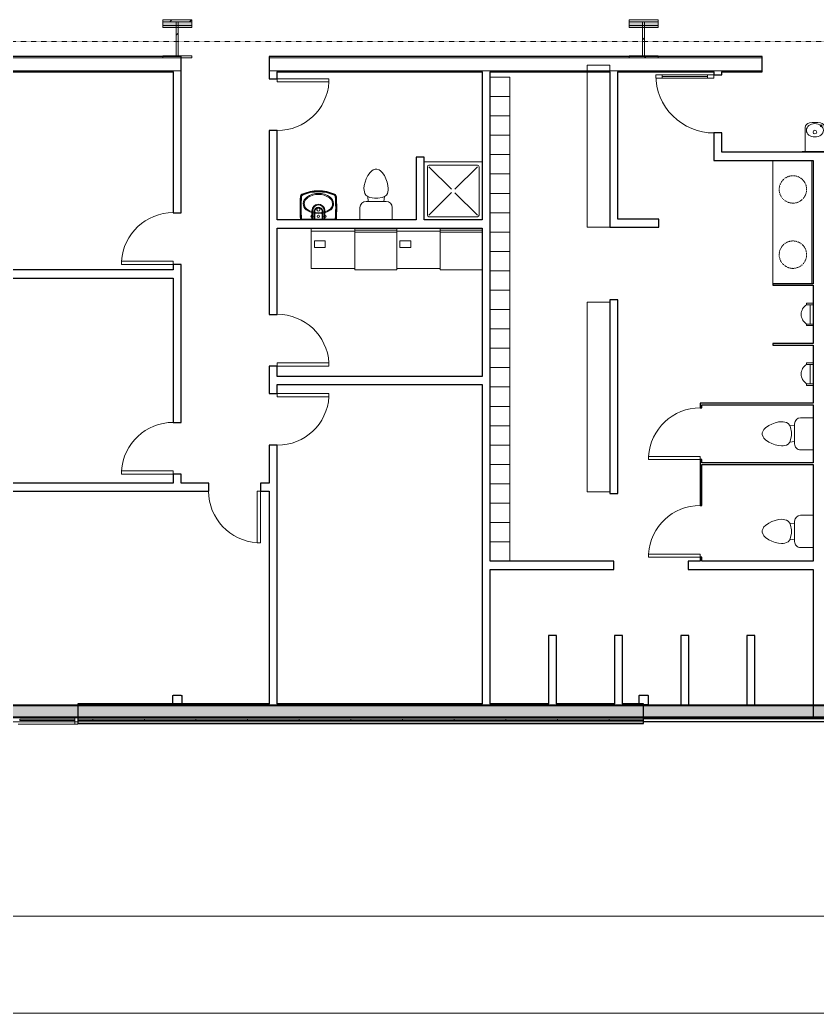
# Model space of a CAD drawing. Header units: inches. Extents: x 20541 to 27285, y -26063 to -19045.
# Drawn here: x 25011 to 25505, y -22952 to -22337 of the extents above; entities that cross this region are included whole.
import ezdxf

# ---------------------------------------------------------------- set-up
doc = ezdxf.new("R2010")
doc.units = ezdxf.units.IN
doc.header["$MEASUREMENT"] = 0
doc.linetypes.add('Dash 1_16_', pattern=[0.125, 0.0625, -0.0625])
doc.linetypes.add('Dash dot dot', pattern=[0.8125, 0.25, -0.1875, 0, -0.1875, 0, -0.1875])
for name, color, linetype, lineweight in [('A-DOOR', 31, 'Continuous', 9), ('A-DOOR-GLAZ', 31, 'Continuous', 15), ('A-FLOR-CLRS', 90, 'Dash 1_16_', 9), ('A-GLAZ-CURT', 52, 'Continuous', 9), ('A-GLAZ-CWMG', 51, 'Continuous', 9), ('A-WALL', 113, 'Continuous', 9), ('A-WALL-PATT', 111, 'Continuous', 25), ('C-TOPO', 7, 'Continuous', 9), ('Conc', 7, 'Continuous', 9), ('I-FURN', 30, 'Continuous', 9), ('I-WALL', 2, 'Continuous', 9), ('L-SITE-WALL', 31, 'Continuous', 9), ('P-SANR-FIXT', 6, 'Continuous', 9), ('Q-CASE', 31, 'Continuous', 9), ('Q-SPCQ', 91, 'Continuous', 9), ('S-BEAM', 12, 'Continuous', 9), ('S-COLS', 52, 'Continuous', 9)]:
    doc.layers.add(name, color=color, linetype=linetype, lineweight=lineweight)
pattern_1 = [(45, (0, 0), (-25.342707, 25.342707), []), (45, (0, 38.4), (-25.342707, 25.342707), [])]

# ---------------------------------------------------------------- blocks, each defined once
blk = doc.blocks.new('HSS-Hollow Structural Section-Column - HSS6X6X1_4-V6-Site Plan - Phase 1')
at = {"layer": 'S-COLS', "lineweight": 15}
for p, q in [((-3, 2.534), (-3, -2.534)), ((-2.767, -2.534), (-2.767, 2.534)), ((2.534, 3), (-2.534, 3)), ((-2.534, 2.767), (2.534, 2.767)), ((2.767, 2.534), (2.767, -2.534)), ((3, -2.534), (3, 2.534)), ((2.534, -2.767), (-2.534, -2.767)), ((-2.534, -3), (2.534, -3))]:
    blk.add_line(p, q, dxfattribs=at)
for centre, radius, start, end in [((-2.534, 2.534), 0.466, 90, 180), ((-2.534, 2.534), 0.233, 90, 180), ((2.534, 2.534), 0.466, 360, 90), ((2.534, 2.534), 0.233, 0, 90), ((-2.534, -2.534), 0.466, 180, 270), ((-2.534, -2.534), 0.233, 180, 270), ((2.534, -2.534), 0.466, 270, 360), ((2.534, -2.534), 0.233, 270, 360)]:
    blk.add_arc(centre, radius, start, end, dxfattribs=at)
blk = doc.blocks.new('HSS-Hollow Structural Section-Column - HSS6X6X1_4-V7-Site Plan - Phase 1')
at = {"layer": 'S-COLS'}
h = blk.add_hatch(dxfattribs=at)
h.set_pattern_fill('FP_4', color=256, style=0, pattern_type=2)
h.set_pattern_definition([(225, (25397.39, -22758.053), (25.342707, -25.342707), []), (225, (25397.39, -22796.453), (25.342707, -25.342707), [])])
edge = h.paths.add_edge_path(flags=0)
edge.add_line((2.534, 2.767), (-2.534, 2.767))
edge.add_arc((-2.534, 2.534), 0.233, 90, 180)
edge.add_line((-2.767, 2.534), (-2.767, -2.534))
edge.add_arc((-2.534, -2.534), 0.233, 180, 270)
edge.add_line((-2.534, -2.767), (2.534, -2.767))
edge.add_arc((2.534, -2.534), 0.233, 270, 360)
edge.add_line((2.767, -2.534), (2.767, 2.534))
edge.add_arc((2.534, 2.534), 0.233, 0, 90)
edge = h.paths.add_edge_path(flags=0)
edge.add_arc((2.534, 2.534), 0.466, 0, 90, ccw=False)
edge.add_line((3, 2.534), (3, -2.534))
edge.add_arc((2.534, -2.534), 0.466, 270, 360, ccw=False)
edge.add_line((2.534, -3), (-2.534, -3))
edge.add_arc((-2.534, -2.534), 0.466, 180, 270, ccw=False)
edge.add_line((-3, -2.534), (-3, 2.534))
edge.add_arc((-2.534, 2.534), 0.466, 90, 180, ccw=False)
edge.add_line((-2.534, 3), (2.534, 3))
at = {"layer": 'S-COLS', "lineweight": 15}
for p, q in [((-3, 2.534), (-3, -2.534)), ((-2.767, -2.534), (-2.767, 2.534)), ((2.534, 3), (-2.534, 3)), ((-2.534, 2.767), (2.534, 2.767)), ((2.767, 2.534), (2.767, -2.534)), ((3, -2.534), (3, 2.534)), ((2.534, -2.767), (-2.534, -2.767)), ((-2.534, -3), (2.534, -3))]:
    blk.add_line(p, q, dxfattribs=at)
for centre, radius, start, end in [((-2.534, 2.534), 0.466, 90, 180), ((-2.534, 2.534), 0.233, 90, 180), ((2.534, 2.534), 0.466, 360, 90), ((2.534, 2.534), 0.233, 0, 90), ((-2.534, -2.534), 0.466, 180, 270), ((-2.534, -2.534), 0.233, 180, 270), ((2.534, -2.534), 0.466, 270, 360), ((2.534, -2.534), 0.233, 270, 360)]:
    blk.add_arc(centre, radius, start, end, dxfattribs=at)
blk = doc.blocks.new('Locker-Double Stacked - 12_ x 12_-489636-Site Plan - Phase 1')
at = {"layer": 'I-FURN'}
for p, q in [((6, 6), (-6, 6)), ((-6, 6), (-6, -6)), ((6, -6), (6, 6)), ((-6, -6), (6, -6))]:
    blk.add_line(p, q, dxfattribs=at)
blk = doc.blocks.new('Furniture 3 - Furniture 1-489597-Site Plan - Phase 1')
at = {"layer": 'I-FURN'}
for p, q in [((25345.99, -22499.47), (25345.99, -22617.08)), ((25359.99, -22499.47), (25345.99, -22499.47)), ((25345.99, -22499.47), (25359.99, -22499.47)), ((25345.99, -22617.08), (25345.99, -22499.47)), ((25345.99, -22499.47), (25345.99, -22499.47)), ((25359.99, -22617.08), (25359.99, -22499.47)), ((25359.99, -22499.47), (25359.99, -22617.08)), ((25359.99, -22499.47), (25359.99, -22499.47)), ((25345.99, -22617.08), (25359.99, -22617.08)), ((25359.99, -22617.08), (25345.99, -22617.08)), ((25345.99, -22617.08), (25345.99, -22617.08)), ((25359.99, -22617.08), (25359.99, -22617.08))]:
    blk.add_line(p, q, dxfattribs=at)
blk = doc.blocks.new('Toilet-Domestic-3D - Toilet-Domestic-3D-489637-Site Plan - Phase 1')
at = {"layer": 'P-SANR-FIXT'}
for p, q in [((-6.06, 6), (-5.13, 8)), ((-5.13, 8), (-3.74, 10)), ((-3.74, 10), (-2.74, 11)), ((-2.74, 11), (-1.87, 11.5)), ((-1.87, 11.5), (-0.5, 12)), ((-0.5, 12), (0.5, 12)), ((0.5, 12), (1.87, 11.5)), ((1.87, 11.5), (2.74, 11)), ((2.74, 11), (3.74, 10)), ((3.74, 10), (5.13, 8)), ((5.13, 8), (6.06, 6)), ((-7.5, 0), (-7.33, 1.99)), ((-7.33, 1.99), (-6.79, 4)), ((-6.79, 4), (-6.06, 6)), ((6.06, 6), (6.79, 4)), ((6.79, 4), (7.33, 1.99)), ((7.33, 1.99), (7.5, 0)), ((-7.41, -1), (-7.5, 0)), ((-7.24, -2), (-7.41, -1)), ((-6.97, -3), (-7.24, -2)), ((-6.4, -4), (-6.97, -3)), ((-5.21, -5), (-6.4, -4)), ((-3.84, -5.5), (-5.21, -5)), ((-4.86, -8.02), (-5.21, -5)), ((-1, -6), (-3.84, -5.5)), ((1, -6), (-1, -6)), ((3.84, -5.5), (1, -6)), ((5.21, -5), (3.84, -5.5)), ((4.86, -8.02), (5.21, -5)), ((6.4, -4), (5.21, -5)), ((6.97, -3), (6.4, -4)), ((7.24, -2), (6.97, -3)), ((7.41, -1), (7.24, -2)), ((7.5, 0), (7.41, -1)), ((-9.98, -11.75), (-9.98, -19.48)), ((6.25, -8.02), (-6.25, -8.02)), ((9.98, -19.48), (9.98, -11.75)), ((-9.98, -19.48), (9.98, -19.48))]:
    blk.add_line(p, q, dxfattribs=at)
for centre, start, end in [((-6.25, -11.75), 90, 180), ((6.25, -11.75), 0, 90)]:
    blk.add_arc(centre, 3.73, start, end, dxfattribs=at)
blk = doc.blocks.new('Single-Flush - 32_ x 84_-489638-Site Plan - Phase 1')
at = {"layer": 'A-DOOR', "lineweight": 13}
for p, q in [((14, -0.5), (14, -32.5)), ((16, -0.5), (14, -0.5)), ((16, -0.5), (16, -32.5)), ((16, -32.5), (14, -32.5))]:
    blk.add_line(p, q, dxfattribs=at)
at = {"layer": 'A-DOOR'}
blk.add_arc((16, -0.5), 32.07, 180, 266.42413, dxfattribs=at)
blk = doc.blocks.new('Furniture 4 - Furniture 1-489626-Site Plan - Phase 1')
at = {"layer": 'I-FURN'}
for p, q in [((25345.99, -22490.55), (25345.99, -22591.05)), ((25359.99, -22490.55), (25345.99, -22490.55)), ((25345.99, -22490.55), (25359.99, -22490.55)), ((25345.99, -22591.05), (25345.99, -22490.55)), ((25345.99, -22490.55), (25345.99, -22490.55)), ((25359.99, -22591.05), (25359.99, -22490.55)), ((25359.99, -22490.55), (25359.99, -22591.05)), ((25359.99, -22490.55), (25359.99, -22490.55)), ((25345.99, -22591.05), (25359.99, -22591.05)), ((25359.99, -22591.05), (25345.99, -22591.05)), ((25345.99, -22591.05), (25345.99, -22591.05)), ((25359.99, -22591.05), (25359.99, -22591.05))]:
    blk.add_line(p, q, dxfattribs=at)
blk = doc.blocks.new('Vanity Counter Top w 2 Round Sink Holes - 72_-736774-Site Plan - Phase 1')
at = {"layer": 'Q-CASE', "lineweight": 13}
for p, q in [((-52.26, 0), (-52.26, 25)), ((-52.26, 25), (24.16, 25)), ((24.16, 25), (24.16, 0)), ((-52.26, 0.75), (24.16, 0.75)), ((24.16, 0), (-52.26, 0))]:
    blk.add_line(p, q, dxfattribs=at)
at = {"layer": 'Q-CASE', "linetype": 'Dash dot dot'}
for centre, start, end in [((-34.26, 12.5), 360, 180), ((6.16, 12.5), 360, 180), ((-34.26, 12.5), 180, 0), ((6.16, 12.5), 180, 0)]:
    blk.add_arc(centre, 8.5, start, end, dxfattribs=at)
blk = doc.blocks.new('Single-Flush - 32_ x 84_-460923-Site Plan - Phase 1')
at = {"layer": 'A-DOOR', "lineweight": 13}
for p, q in [((14, -2.5), (14, -34.5)), ((16, -2.5), (14, -2.5)), ((16, -2.5), (16, -34.5)), ((16, -34.5), (14, -34.5))]:
    blk.add_line(p, q, dxfattribs=at)
at = {"layer": 'A-DOOR'}
blk.add_arc((16, -2.5), 32.07, 180, 266.42413, dxfattribs=at)
blk = doc.blocks.new('Single-Flush - 32_ x 84_-489871-Site Plan - Phase 1')
at = {"layer": 'A-DOOR', "lineweight": 13}
for p, q in [((14, 2.5), (14, 34.5)), ((16, 34.5), (14, 34.5)), ((16, 2.5), (16, 34.5)), ((16, 2.5), (14, 2.5))]:
    blk.add_line(p, q, dxfattribs=at)
at = {"layer": 'A-DOOR'}
blk.add_arc((16, 2.5), 32.07, 93.57587, 180, dxfattribs=at)
blk = doc.blocks.new('Urinal-Wall-3D - Urinal-Wall-3D-492330-Site Plan - Phase 1')
at = {"layer": 'P-SANR-FIXT'}
for p, q in [((-11.29, 2.5), (-11.29, 6.5)), ((-11.29, 6.5), (-10.29, 6.5)), ((-10.29, 6.5), (-10.29, 2.5)), ((2.73, 6.5), (1.71, 6.5)), ((1.71, 6.5), (1.71, 2.5)), ((2.73, 2.5), (2.73, 6.5)), ((-10.29, 2.5), (-11.29, 2.5)), ((1.71, 4.35), (-10.29, 4.35)), ((-10.29, 4.35), (-10.29, 2.5)), ((-10.29, 2.5), (1.71, 2.5)), ((1.71, 2.5), (1.71, 4.35)), ((1.71, 2.5), (2.73, 2.5))]:
    blk.add_line(p, q, dxfattribs=at)
blk.add_arc((-4.29, 2.89), 7, 31.00272, 148.99728, dxfattribs=at)
blk = doc.blocks.new('Drinking_Fountain-Haws_Corporation-Wall_Mounted_1119 - 1119-477162-Site Plan - Phase 1')
at = {"layer": 'P-SANR-FIXT'}
for p, q in [((13.07, 19.62), (13.07, 4.82)), ((25.07, 4.82), (25.07, 19.62)), ((29.07, 13.87), (29.07, 4.82)), ((41.07, 4.82), (41.07, 13.87)), ((43.07, 4.82), (11.07, 4.82)), ((11.07, 4.82), (11.07, 4.32)), ((11.07, 4.32), (43.07, 4.32)), ((43.07, 4.32), (43.07, 4.82))]:
    blk.add_line(p, q, dxfattribs=at)
for centre, radius in [((22.94, 20.67), 0.625), ((19.07, 16.82), 1.13), ((38.94, 14.94), 0.625), ((35.07, 11.07), 1.13)]:
    blk.add_circle(centre, radius, dxfattribs=at)
for centre, radius, start, end in [((16.07, 19.62), 3, 97.57756, 180), ((19.07, -2.93), 25.75, 82.42244, 97.57756), ((22.07, 19.62), 3, 360, 82.42244), ((32.07, 13.87), 3, 97.57756, 180), ((35.07, -8.68), 25.75, 82.42244, 97.57756), ((38.07, 13.87), 3, 360, 82.42244)]:
    blk.add_arc(centre, radius, start, end, dxfattribs=at)
for centre, ratio in [((19.07, 17.95), 0.786373), ((35.07, 12.2), 0.786365)]:
    blk.add_ellipse(centre, major_axis=(-5.25, 0), ratio=ratio, dxfattribs=at)
blk = doc.blocks.new('Girt_C - 8_D-707918-Site Plan - Phase 1')
at = {"layer": 'S-BEAM'}
for points in [[(26266.27, -22761.24), (24627.39, -22761.24), (24627.39, -22761.05), (26266.27, -22761.05)], [(26266.27, -22761.16), (24627.39, -22761.16), (24627.39, -22761.24), (26266.27, -22761.24)], [(26266.27, -22761.7), (24627.39, -22761.7), (24627.39, -22761.16), (26266.27, -22761.16)], [(26266.27, -22768.87), (24627.39, -22768.87), (24627.39, -22761.24), (26266.27, -22761.24)], [(26266.27, -22768.94), (24627.39, -22768.94), (24627.39, -22768.41), (26266.27, -22768.41)], [(26266.27, -22769.05), (24627.39, -22769.05), (24627.39, -22768.87), (26266.27, -22768.87)], [(26266.27, -22768.87), (24627.39, -22768.87), (24627.39, -22768.94), (26266.27, -22768.94)]]:
    blk.add_hatch(color=256, dxfattribs=at).paths.add_polyline_path(points, flags=0)
for p, q in [((26266.27, -22761.05), (24627.39, -22761.05)), ((24627.39, -22761.16), (26266.27, -22761.16)), ((24627.39, -22761.16), (26266.27, -22761.16)), ((24627.39, -22761.63), (26266.27, -22761.63)), ((24627.39, -22761.7), (26266.27, -22761.7)), ((24627.39, -22768.41), (26266.27, -22768.41)), ((24627.39, -22768.48), (26266.27, -22768.48)), ((24627.39, -22768.94), (26266.27, -22768.94)), ((24627.39, -22768.94), (26266.27, -22768.94)), ((24627.39, -22769.05), (26266.27, -22769.05))]:
    blk.add_line(p, q, dxfattribs=at)
blk = doc.blocks.new('System Panel - Glazed-706675-Site Plan - Phase 1')
at = {"layer": 'A-GLAZ-CURT'}
for p, q in [((17, -0.25), (-17, -0.25)), ((-17, -0.25), (-17, -1.25)), ((-17, -1.25), (-17, -0.25)), ((-17, -0.25), (-17, -0.25)), ((17, -0.25), (-17, -0.25)), ((-17, -1.25), (17, -1.25)), ((-17, -1.25), (17, -1.25)), ((-17, -1.25), (-17, -1.25)), ((17, -1.25), (17, -0.25)), ((17, -0.25), (17, -1.25)), ((17, -0.25), (17, -0.25)), ((17, -1.25), (17, -1.25))]:
    blk.add_line(p, q, dxfattribs=at)
blk = doc.blocks.new('Rectangular Mullion - Rectangular Mullion 1-600438-Site Plan - Phase 1')
at = {"layer": 'A-GLAZ-CWMG'}
for p, q in [((25046.89, -22769.05), (25009.89, -22769.05)), ((25009.89, -22769.05), (25046.89, -22769.05)), ((25009.89, -22773.05), (25046.89, -22773.05)), ((25009.89, -22773.05), (25046.89, -22773.05)), ((25046.89, -22769.05), (25046.89, -22769.05)), ((25046.89, -22769.05), (25046.89, -22773.05)), ((25046.89, -22773.05), (25046.89, -22769.05)), ((25046.89, -22773.05), (25046.89, -22773.05))]:
    blk.add_line(p, q, dxfattribs=at)
blk = doc.blocks.new('Sink-Bathroom-Kohler-Pinoir-2035-8 - Vitreous_China-0-White-670431-Site Plan - Phase 1')
at = {"layer": 'P-SANR-FIXT'}
for p, q in [((25184.77, -22460.55), (25184.77, -22460.06)), ((25185.03, -22460.05), (25185.03, -22460.55)), ((25185.44, -22460.55), (25185.44, -22460.03)), ((25195.89, -22460.03), (25185.44, -22460.03)), ((25185.44, -22460.22), (25195.89, -22460.2)), ((25191.87, -22454.8), (25191.87, -22460.55)), ((25192.32, -22454.8), (25192.32, -22460.55)), ((25193.21, -22460.55), (25193.21, -22454.77)), ((25193.68, -22454.8), (25193.68, -22460.55)), ((25206.34, -22460.03), (25195.89, -22460.03)), ((25195.89, -22460.2), (25206.34, -22460.22)), ((25198.15, -22460.55), (25198.15, -22454.8)), ((25198.58, -22454.8), (25198.58, -22460.55)), ((25199.46, -22460.55), (25199.46, -22454.8)), ((25199.88, -22460.55), (25199.88, -22454.34)), ((25206.34, -22460.03), (25206.34, -22460.55)), ((25206.75, -22460.55), (25206.75, -22460.05)), ((25207.01, -22460.06), (25207.01, -22460.55)), ((25207.01, -22460.55), (25184.77, -22460.55)), ((25191.87, -22460.55), (25199.88, -22460.55))]:
    blk.add_line(p, q, dxfattribs=at)
for centre, radius, start, end in [((25291.12, -22453.02), 106.58, 176.21831, 183.7835), ((25186.32, -22445.99), 1.54, 113.96045, 180.03452), ((25291.12, -22453.02), 106.33, 176.21351, 183.78805), ((25186.32, -22445.99), 1.29, 113.98765, 180.39647), ((25291.12, -22453.02), 105.91, 176.20455, 183.79545), ((25186.32, -22445.99), 0.875, 114.05534, 181.29272), ((25195.89, -22467.85), 25.41, 66.33023, 113.67416), ((25195.89, -22467.85), 25.15, 66.33023, 113.67265), ((25195.89, -22467.85), 24.74, 66.33023, 113.66977), ((25191.38, -22450.5), 4.9, 123.55144, 230.63664), ((25191.38, -22450.5), 4.26, 123.35585, 230.42253), ((25195.89, -22456.26), 12.2, 53.76827, 126.23173), ((25195.89, -22456.26), 11.57, 53.69309, 126.30691), ((25200.4, -22450.5), 4.26, 309.57747, 56.64415), ((25200.4, -22450.5), 4.9, 309.36336, 56.44856), ((25205.48, -22445.98), 0.862, 358.07827, 66.33023), ((25205.48, -22445.98), 1.28, 359.09648, 66.33023), ((25205.48, -22445.98), 1.53, 359.50574, 66.33023), ((25100.66, -22453.02), 105.91, 356.20455, 3.79545), ((25100.66, -22453.02), 106.33, 356.21195, 3.78539), ((25100.66, -22453.02), 106.58, 356.2165, 3.78002), ((25195.89, -22443.97), 12.18, 233.65076, 306.34924), ((25195.89, -22454.8), 4.02, 6.50327, 180), ((25195.89, -22454.8), 3.57, 0, 180), ((25195.89, -22454.8), 3.57, 0, 180), ((25195.89, -22455.42), 2.76, 12.99694, 166.34815), ((25195.92, -22455.43), 2.32, 15.82427, 164.17573), ((25195.89, -22454.18), 0.934, 0, 180), ((25195.89, -22443.97), 12.82, 233.57252, 306.42748), ((25191.89, -22458.23), 0.692, 0, 180), ((25191.89, -22458.23), 0.692, 180, 0), ((25195.89, -22454.18), 0.934, 180, 0), ((25195.89, -22458.24), 0.69, 0, 180), ((25195.89, -22458.24), 0.69, 180, 0), ((25199.89, -22458.24), 0.69, 0, 180), ((25199.89, -22458.24), 0.69, 180, 0)]:
    blk.add_arc(centre, radius, start, end, dxfattribs=at)
blk = doc.blocks.new('Shower Base-3D - 36_ x 36_-670432-Site Plan - Phase 1')
at = {"layer": 'P-SANR-FIXT'}
for p, q in [((18, 18), (-18, 18)), ((-18, 18), (-18, -18)), ((-16, -15), (-16, 15)), ((-15, 16), (15, 16)), ((-1.12, 1), (-15, 15)), ((0.97, 1.14), (15, 15)), ((16, 15), (16, -15)), ((18, -18), (18, 18)), ((-1.13, -0.98), (-15, -15)), ((1.01, -1.11), (15, -15)), ((-18, -18), (18, -18)), ((15, -16), (-15, -16))]:
    blk.add_line(p, q, dxfattribs=at)
for centre, start, end in [((-15, 15), 90, 180), ((15, 15), 360, 90), ((-15, -15), 180, 270), ((15, -15), 270, 0)]:
    blk.add_arc(centre, 1, start, end, dxfattribs=at)
blk = doc.blocks.new('Washing Machine - 26_x26_ - Private-670433-Site Plan - Phase 1')
at = {"layer": 'P-SANR-FIXT'}
for p, q in [((26, 13), (0, 13)), ((0, 13), (0, 13)), ((0, 13), (1.3125, 13)), ((0, 13), (0, -13)), ((0, 13), (0, -13)), ((1.3125, 13), (2.59375, 13)), ((1.3125, 13), (1.3125, -13)), ((2.59375, 13), (26, 13)), ((2.59375, 13), (2.59375, -13)), ((26, 13), (26, 13)), ((26, -13), (26, 13)), ((26, 13), (26, -13)), ((1.3125, -13), (0, -13)), ((0, -13), (0, -13)), ((0, -13), (26, -13)), ((2.59375, -13), (1.3125, -13)), ((26, -13), (2.59375, -13)), ((26, -13), (26, -13))]:
    blk.add_line(p, q, dxfattribs=at)
blk = doc.blocks.new('Dryer - 27_ x 25_ x 35_-670434-Site Plan - Phase 1')
at = {"layer": 'Q-SPCQ'}
for p, q in [((1.42, 0.11), (28.42, 0.11)), ((1.42, -24.89), (1.42, 0.11)), ((28.42, 0.11), (28.42, -24.89)), ((19.67, -12.89), (26.42, -12.89)), ((19.67, -16.89), (19.67, -12.89)), ((19.67, -12.89), (26.42, -12.89)), ((19.67, -16.89), (19.67, -12.89)), ((19.67, -16.89), (26.42, -16.89)), ((19.67, -16.89), (26.42, -16.89)), ((26.42, -16.89), (26.42, -12.89)), ((26.42, -16.89), (26.42, -12.89)), ((1.42, -22.89), (28.42, -22.89)), ((28.42, -24.89), (1.42, -24.89))]:
    blk.add_line(p, q, dxfattribs=at)
blk = doc.blocks.new('Rectangular Mullion - Rectangular Mullion 1-706162-Site Plan - Phase 1')
at = {"layer": 'A-GLAZ-CWMG', "lineweight": 13}
for p, q in [((0, 2), (-2, 2)), ((-2, 2), (-2, -2)), ((0, -2), (0, 2)), ((-2, -2), (0, -2))]:
    blk.add_line(p, q, dxfattribs=at)
at = {"layer": 'A-GLAZ-CWMG'}
for p, q in [((-2, 2), (-2, 2)), ((0, 2), (0, 2)), ((-2, -2), (-2, -2)), ((0, -2), (0, -2))]:
    blk.add_line(p, q, dxfattribs=at)
blk = doc.blocks.new('Basic Wall _ arcoPlus - 547 - ___-735509-Site Plan - Phase 1')
at = {"layer": 'A-WALL'}
for p, q in [((25397.39, -22769.4), (25397.39, -22771.53)), ((25397.39, -22769.76), (25397.39, -22769.4)), ((25397.39, -22769.4), (25397.39, -22769.4)), ((25671.89, -22769.4), (25397.39, -22769.4)), ((25397.39, -22769.4), (25671.89, -22769.4)), ((25397.39, -22769.77), (25397.39, -22769.46)), ((25397.39, -22769.46), (25397.39, -22769.46)), ((25397.39, -22769.46), (25397.39, -22769.69)), ((25397.39, -22769.46), (25671.89, -22769.46)), ((25397.39, -22769.46), (25671.89, -22769.46)), ((25397.39, -22769.69), (25397.39, -22769.69)), ((25397.39, -22769.69), (25397.39, -22769.76)), ((25397.39, -22769.69), (25671.89, -22769.69)), ((25397.39, -22769.69), (25671.89, -22769.69)), ((25397.39, -22769.76), (25397.39, -22769.76)), ((25397.39, -22769.76), (25671.89, -22769.76)), ((25397.39, -22769.76), (25671.89, -22769.76)), ((25397.39, -22771.34), (25397.39, -22769.77)), ((25397.39, -22771.47), (25397.39, -22771.34)), ((25397.39, -22771.53), (25397.39, -22771.4)), ((25397.39, -22771.4), (25397.39, -22771.4)), ((25397.39, -22771.4), (25397.39, -22771.47)), ((25397.39, -22771.4), (25671.89, -22771.4)), ((25397.39, -22771.4), (25671.89, -22771.4)), ((25397.39, -22771.47), (25397.39, -22771.47)), ((25397.39, -22771.47), (25671.89, -22771.47)), ((25397.39, -22771.47), (25671.89, -22771.47)), ((25397.39, -22771.53), (25397.39, -22771.53)), ((25397.39, -22771.53), (25671.89, -22771.53)), ((25397.39, -22771.53), (25671.89, -22771.53)), ((25671.89, -22769.4), (25671.89, -22769.4)), ((25671.89, -22769.4), (25671.89, -22769.76)), ((25671.89, -22771.53), (25671.89, -22769.4)), ((25671.89, -22769.69), (25671.89, -22769.46)), ((25671.89, -22769.46), (25671.89, -22769.46)), ((25671.89, -22769.46), (25671.89, -22769.77)), ((25671.89, -22769.76), (25671.89, -22769.69)), ((25671.89, -22769.69), (25671.89, -22769.69)), ((25671.89, -22769.76), (25671.89, -22769.76)), ((25671.89, -22769.77), (25671.89, -22771.34)), ((25671.89, -22771.34), (25671.89, -22771.47)), ((25671.89, -22771.47), (25671.89, -22771.4)), ((25671.89, -22771.4), (25671.89, -22771.4)), ((25671.89, -22771.4), (25671.89, -22771.53)), ((25671.89, -22771.47), (25671.89, -22771.47)), ((25671.89, -22771.53), (25671.89, -22771.53))]:
    blk.add_line(p, q, dxfattribs=at)
blk = doc.blocks.new('Single-Glass 1 - 36_ x 84_-735755-Site Plan - Phase 1')
at = {"layer": 'A-DOOR', "lineweight": 13}
for p, q in [((16, 34.5), (16, 38.5)), ((18, 38.5), (16, 38.5)), ((18, 34.5), (18, 38.5)), ((16, 34.5), (18, 34.5)), ((16, 6.5), (18, 6.5)), ((16, 2.5), (16, 6.5)), ((18, 2.5), (18, 6.5)), ((18, 2.5), (16, 2.5))]:
    blk.add_line(p, q, dxfattribs=at)
at = {"layer": 'A-DOOR'}
for p, q in [((16, 6.5), (16, 34.5)), ((18, 6.5), (18, 34.5))]:
    blk.add_line(p, q, dxfattribs=at)
blk.add_arc((18, 2.5), 36, 90, 180, dxfattribs=at)
at = {"layer": 'A-DOOR-GLAZ'}
blk.add_line((17, 34.5), (17, 6.5), dxfattribs=at)

msp = doc.modelspace()

# ---------------------------------------------------------------- hatches: boundary and pattern name
at = {"layer": 'A-WALL-PATT', "lineweight": 9}
h = msp.add_hatch(dxfattribs=at)
h.set_pattern_fill('FP_6', color=256, style=0, pattern_type=2)
h.set_pattern_definition([(0, (0, 0), (81.92, 20.48), [3.379, -58.061, 3.379, -58.061, -327.68]), (0, (0, 0), (81.92, 20.48), [-122.88, 3.379, -119.501, 3.379, -58.061, -143.36]), (0, (0, 0), (81.92, 20.48), [-307.2, 3.379, -37.581, 3.379, -99.021]), (120, (30.72, 10.24), (-58.6962, 60.704801), [3.379, -58.061, 3.379, -58.061, -327.68]), (120, (30.72, 10.24), (-58.6962, 60.704801), [-122.88, 3.379, -119.501, 3.379, -58.061, -143.36]), (120, (30.72, 10.24), (-58.6962, 60.704801), [-307.2, 3.379, -37.581, 3.379, -99.021]), (240, (40.96, 51.2), (-23.2238, -81.184801), [3.379, -58.061, 3.379, -58.061, -327.68]), (240, (40.96, 51.2), (-23.2238, -81.184801), [-122.88, 3.379, -119.501, 3.379, -58.061, -143.36]), (240, (40.96, 51.2), (-23.2238, -81.184801), [-307.2, 3.379, -37.581, 3.379, -99.021])])
h.paths.add_polyline_path([(25577.85, -22368.68), (25563.89, -22368.68), (25563.89, -22368.05), (25577.85, -22368.05)], flags=0)
h.paths.add_polyline_path([(25445.93, -22368.68), (25445.93, -22368.05), (25470.9, -22368.05), (25470.9, -22368.68)], flags=0)
h.paths.add_polyline_path([(25376.39, -22368.68), (25302.39, -22368.68), (25302.39, -22368.05), (25376.39, -22368.05)], flags=0)
h.paths.add_polyline_path([(25105.89, -22368.68), (24978.89, -22368.68), (24978.89, -22368.05), (25105.89, -22368.05)], flags=0)
h.paths.add_polyline_path([(24630.89, -22368.05), (24865.89, -22368.05), (24865.89, -22368.68), (24630.89, -22368.68)], flags=0)
h.paths.add_polyline_path([(24973.89, -22368.68), (24937.89, -22368.68), (24937.89, -22368.05), (24973.89, -22368.05)], flags=0)
h.paths.add_polyline_path([(25170.39, -22368.68), (25170.39, -22368.05), (25297.39, -22368.05), (25297.39, -22368.68)], flags=0)
h.paths.add_polyline_path([(25381.39, -22368.68), (25381.39, -22368.05), (25440.93, -22368.05), (25440.93, -22368.68)], flags=0)
h.paths.add_polyline_path([(25582.85, -22368.68), (25582.85, -22368.05), (25642.39, -22368.05), (25642.39, -22368.68)], flags=0)
h.paths.add_polyline_path([(25721.39, -22368.68), (25647.39, -22368.68), (25647.39, -22368.05), (25721.39, -22368.05)], flags=0)
h = msp.add_hatch(dxfattribs=at)
h.set_pattern_fill('FP_7', color=256, style=0, pattern_type=2)
h.set_pattern_definition([(0, (0, 0), (0, 32), []), (90, (0, 0), (-32, 2e-15), [])])
h.paths.add_polyline_path([(25397.39, -22770.8), (25046.89, -22770.8), (25046.89, -22769.8), (25397.39, -22769.8)], flags=0)
at = {"layer": 'S-COLS'}
h = msp.add_hatch(dxfattribs=at)
h.set_pattern_fill('FP_1', color=256, style=0, pattern_type=2)
h.set_pattern_definition(pattern_1)
h.paths.add_polyline_path([(25117.39, -22337.8), (25099.39, -22337.8), (25099.39, -22336.55), (25117.39, -22336.55)], flags=0)
for points in [[(25117.39, -22341.31), (25099.39, -22341.31), (25099.39, -22337.8), (25117.39, -22337.8)], [(25406.39, -22341.31), (25388.39, -22341.31), (25388.39, -22337.8), (25406.39, -22337.8)]]:
    msp.add_hatch(color=256, dxfattribs=at).paths.add_polyline_path(points, flags=0)
h = msp.add_hatch(dxfattribs=at)
h.set_pattern_fill('FP_1', color=256, style=0, pattern_type=2)
h.set_pattern_definition(pattern_1)
h.paths.add_polyline_path([(25109.02, -22358.8), (25107.77, -22358.8), (25107.77, -22337.8), (25109.02, -22337.8)], flags=0)
h = msp.add_hatch(dxfattribs=at)
h.set_pattern_fill('FP_1', color=256, style=0, pattern_type=2)
h.set_pattern_definition(pattern_1)
h.paths.add_polyline_path([(25398.02, -22358.8), (25396.77, -22358.8), (25396.77, -22337.8), (25398.02, -22337.8)], flags=0)
h = msp.add_hatch(dxfattribs=at)
h.set_pattern_fill('FP_1', color=256, style=0, pattern_type=2)
h.set_pattern_definition(pattern_1)
h.paths.add_polyline_path([(25388.39, -22358.8), (25406.39, -22358.8), (25406.39, -22360.05), (25388.39, -22360.05)], flags=0)

# ---------------------------------------------------------------- linework, layer by layer
at = {"layer": 'A-FLOR-CLRS'}
msp.add_line((24603.39, -22350.05), (25975.39, -22350.05), dxfattribs=at)
at = {"layer": 'A-WALL'}
for p, q in [((24937.89, -22360.05), (25110.89, -22360.05)), ((25165.39, -22360.05), (25470.9, -22360.05)), ((24937.89, -22368.05), (25110.89, -22368.05)), ((25105.89, -22368.68), (25105.89, -22368.05)), ((25165.39, -22368.05), (25470.9, -22368.05)), ((25170.39, -22368.68), (25170.39, -22368.05)), ((25297.39, -22368.68), (25297.39, -22368.05)), ((25302.39, -22368.68), (25302.39, -22368.05)), ((25376.39, -22368.68), (25376.39, -22368.05)), ((25381.39, -22368.68), (25381.39, -22368.05)), ((25440.93, -22368.68), (25440.93, -22368.05)), ((25445.93, -22368.05), (25445.93, -22368.68)), ((25397.39, -22761.05), (25046.89, -22761.05)), ((25165.39, -22760.43), (25165.39, -22761.05)), ((25170.39, -22760.43), (25170.39, -22761.05)), ((25297.39, -22760.43), (25297.39, -22761.05)), ((25302.39, -22760.43), (25302.39, -22761.05)), ((25338.39, -22760.43), (25338.39, -22761.05)), ((25343.39, -22760.43), (25343.39, -22761.05)), ((25379.39, -22760.43), (25379.39, -22761.05)), ((25384.39, -22760.43), (25384.39, -22761.05)), ((25397.39, -22769.05), (25046.89, -22769.05)), ((25397.39, -22769.8), (25046.89, -22769.8)), ((25397.39, -22770.8), (25046.89, -22770.8)), ((25397.39, -22771.55), (25046.89, -22771.55)), ((25521.39, -22769.77), (25502.39, -22769.77))]:
    msp.add_line(p, q, dxfattribs=at)
at = {"layer": 'A-WALL', "lineweight": 25}
for p, q in [((25502.39, -22769.77), (25397.39, -22769.77)), ((25397.39, -22771.34), (25671.89, -22771.34))]:
    msp.add_line(p, q, dxfattribs=at)
at = {"layer": 'C-TOPO'}
msp.add_line((26277.07, -22771.59), (23481.19, -22771.59), dxfattribs=at)
at = {"layer": 'Conc'}
for p, q in [((24301.39, -22892.07), (25988.68, -22892.07)), ((26277.87, -22952.07), (21906.11, -22952.07))]:
    msp.add_line(p, q, dxfattribs=at)
at = {"layer": 'I-WALL', "lineweight": 25}
for p, q in [((25105.89, -22368.68), (25105.89, -22456.05)), ((25110.89, -22456.05), (25110.89, -22368.68)), ((25165.39, -22368.68), (25165.39, -22373.05)), ((25165.39, -22373.05), (25170.39, -22373.05)), ((25170.39, -22373.05), (25170.39, -22368.68)), ((25297.39, -22368.68), (25297.39, -22460.55)), ((25302.39, -22672.05), (25302.39, -22368.68)), ((25376.39, -22368.68), (25376.39, -22465.05)), ((25381.39, -22460.05), (25381.39, -22368.68)), ((25440.93, -22368.68), (25440.93, -22370.63)), ((25440.93, -22370.63), (25445.93, -22370.63)), ((25445.93, -22370.63), (25445.93, -22368.68)), ((25170.39, -22405.05), (25165.39, -22405.05)), ((25165.39, -22405.05), (25165.39, -22519.05)), ((25170.39, -22460.55), (25170.39, -22405.05)), ((25440.93, -22406.63), (25440.93, -22423.63)), ((25445.93, -22406.63), (25440.93, -22406.63)), ((25445.93, -22418.63), (25445.93, -22406.63)), ((25256.39, -22421.55), (25256.39, -22460.55)), ((25261.39, -22421.55), (25256.39, -22421.55)), ((25261.39, -22460.55), (25261.39, -22421.55)), ((25577.85, -22418.63), (25445.93, -22418.63)), ((25440.93, -22423.63), (25502.39, -22423.63)), ((25502.39, -22423.63), (25502.39, -22500.05)), ((25105.89, -22456.05), (25110.89, -22456.05)), ((25406.89, -22460.05), (25381.39, -22460.05)), ((25406.89, -22465.05), (25406.89, -22460.05)), ((25256.39, -22460.55), (25170.39, -22460.55)), ((25170.39, -22519.05), (25170.39, -22465.55)), ((25170.39, -22465.55), (25297.39, -22465.55)), ((25297.39, -22460.55), (25261.39, -22460.55)), ((25297.39, -22465.55), (25297.39, -22557.55)), ((25376.39, -22465.05), (25406.89, -22465.05)), ((25110.89, -22488.05), (25105.89, -22488.05)), ((25105.89, -22488.05), (25105.89, -22491.55)), ((25110.89, -22586.05), (25110.89, -22488.05)), ((25105.89, -22491.55), (24978.89, -22491.55)), ((24978.89, -22496.55), (25105.89, -22496.55)), ((25105.89, -22496.55), (25105.89, -22586.05)), ((25502.39, -22500.05), (25477.39, -22500.05)), ((25477.39, -22500.05), (25477.39, -22501.05)), ((25477.39, -22501.05), (25502.39, -22501.05)), ((25502.39, -22501.05), (25502.39, -22537.05)), ((25381.39, -22510.05), (25376.39, -22510.05)), ((25376.39, -22510.05), (25376.39, -22630.05)), ((25381.39, -22630.05), (25381.39, -22510.05)), ((25165.39, -22519.05), (25170.39, -22519.05)), ((25502.39, -22537.05), (25477.39, -22537.05)), ((25477.39, -22537.05), (25477.39, -22538.05)), ((25477.39, -22538.05), (25502.39, -22538.05)), ((25502.39, -22538.05), (25502.39, -22574.05)), ((25170.39, -22551.05), (25165.39, -22551.05)), ((25165.39, -22551.05), (25165.39, -22568.05)), ((25170.39, -22557.55), (25170.39, -22551.05)), ((25297.39, -22557.55), (25170.39, -22557.55)), ((25170.39, -22568.05), (25170.39, -22562.55)), ((25170.39, -22562.55), (25297.39, -22562.55)), ((25297.39, -22562.55), (25297.39, -22760.43)), ((25165.39, -22568.05), (25170.39, -22568.05)), ((25502.39, -22574.05), (25432.39, -22574.05)), ((25432.39, -22574.05), (25432.39, -22577.05)), ((25432.39, -22577.05), (25433.39, -22577.05)), ((25433.39, -22575.05), (25502.39, -22575.05)), ((25433.39, -22577.05), (25433.39, -22575.05)), ((25502.39, -22575.05), (25502.39, -22611.05)), ((25105.89, -22586.05), (25110.89, -22586.05)), ((25170.39, -22600.05), (25165.39, -22600.05)), ((25165.39, -22600.05), (25165.39, -22623.55)), ((25170.39, -22760.43), (25170.39, -22600.05)), ((25433.39, -22609.05), (25432.39, -22609.05)), ((25432.39, -22609.05), (25432.39, -22637.55)), ((25433.39, -22611.05), (25433.39, -22609.05)), ((25502.39, -22611.05), (25433.39, -22611.05)), ((25433.39, -22612.05), (25502.39, -22612.05)), ((25433.39, -22637.55), (25433.39, -22612.05)), ((25502.39, -22612.05), (25502.39, -22672.05)), ((25110.89, -22618.05), (25105.89, -22618.05)), ((25105.89, -22618.05), (25105.89, -22623.55)), ((25110.89, -22623.55), (25110.89, -22618.05)), ((25105.89, -22623.55), (24978.89, -22623.55)), ((25127.89, -22623.55), (25110.89, -22623.55)), ((25127.89, -22628.55), (25127.89, -22623.55)), ((25165.39, -22623.55), (25159.89, -22623.55)), ((25159.89, -22623.55), (25159.89, -22628.55)), ((24978.89, -22628.55), (25127.89, -22628.55)), ((25159.89, -22628.55), (25165.39, -22628.55)), ((25165.39, -22628.55), (25165.39, -22760.43)), ((25376.39, -22630.05), (25381.39, -22630.05)), ((25432.39, -22637.55), (25433.39, -22637.55)), ((25378.89, -22672.05), (25302.39, -22672.05)), ((25378.89, -22677.05), (25378.89, -22672.05)), ((25432.39, -22672.05), (25424.89, -22672.05)), ((25424.89, -22672.05), (25424.89, -22677.05)), ((25433.39, -22669.55), (25432.39, -22669.55)), ((25432.39, -22669.55), (25432.39, -22672.05)), ((25433.39, -22672.05), (25433.39, -22669.55)), ((25502.39, -22672.05), (25433.39, -22672.05)), ((25302.39, -22760.43), (25302.39, -22677.05)), ((25302.39, -22677.05), (25378.89, -22677.05)), ((25424.89, -22677.05), (25502.39, -22677.05)), ((25502.39, -22677.05), (25502.39, -22769.77)), ((25343.39, -22718.05), (25338.39, -22718.05)), ((25338.39, -22718.05), (25338.39, -22760.43)), ((25343.39, -22760.43), (25343.39, -22718.05)), ((25384.39, -22718.05), (25379.39, -22718.05)), ((25379.39, -22718.05), (25379.39, -22760.43)), ((25384.39, -22760.43), (25384.39, -22718.05)), ((25425.39, -22718.05), (25420.39, -22718.05)), ((25420.39, -22718.05), (25420.39, -22761.16)), ((25425.39, -22761.16), (25425.39, -22718.05)), ((25466.39, -22718.05), (25461.39, -22718.05)), ((25461.39, -22718.05), (25461.39, -22761.16)), ((25466.39, -22761.16), (25466.39, -22718.05)), ((25420.39, -22761.16), (25425.39, -22761.16)), ((25461.39, -22761.16), (25466.39, -22761.16))]:
    msp.add_line(p, q, dxfattribs=at)
at = {"layer": 'L-SITE-WALL', "lineweight": 25}
for p, q in [((25110.89, -22359.3), (24937.89, -22359.3)), ((25110.89, -22368.68), (25110.89, -22359.3)), ((25470.9, -22359.3), (25165.39, -22359.3)), ((25165.39, -22359.3), (25165.39, -22368.68)), ((25470.9, -22368.68), (25470.9, -22359.3)), ((24978.89, -22368.68), (25105.89, -22368.68)), ((25170.39, -22368.68), (25297.39, -22368.68)), ((25302.39, -22368.68), (25376.39, -22368.68)), ((25381.39, -22368.68), (25440.93, -22368.68)), ((25445.93, -22368.68), (25470.9, -22368.68)), ((25165.39, -22760.43), (25046.89, -22760.43)), ((25046.89, -22760.43), (25046.89, -22772.55)), ((25297.39, -22760.43), (25170.39, -22760.43)), ((25338.39, -22760.43), (25302.39, -22760.43)), ((25379.39, -22760.43), (25343.39, -22760.43)), ((25397.39, -22760.43), (25384.39, -22760.43)), ((25397.39, -22772.55), (25397.39, -22760.43)), ((25046.89, -22772.55), (25397.39, -22772.55))]:
    msp.add_line(p, q, dxfattribs=at)
at = {"layer": 'S-COLS', "lineweight": 15}
for p, q in [((25117.39, -22336.55), (25099.39, -22336.55)), ((25099.39, -22336.55), (25099.39, -22337.8)), ((25117.39, -22337.8), (25117.39, -22336.55)), ((25406.39, -22336.55), (25388.39, -22336.55)), ((25388.39, -22336.55), (25388.39, -22337.8)), ((25406.39, -22337.8), (25406.39, -22336.55)), ((25099.39, -22337.8), (25117.39, -22337.8)), ((25109.02, -22337.8), (25107.77, -22337.8)), ((25107.77, -22337.8), (25107.77, -22358.8)), ((25109.02, -22358.8), (25109.02, -22337.8)), ((25388.39, -22337.8), (25406.39, -22337.8)), ((25398.02, -22337.8), (25396.77, -22337.8)), ((25396.77, -22337.8), (25396.77, -22358.8)), ((25398.02, -22358.8), (25398.02, -22337.8)), ((25099.39, -22358.8), (25099.39, -22360.05)), ((25117.39, -22358.8), (25099.39, -22358.8)), ((25099.39, -22360.05), (25117.39, -22360.05)), ((25107.77, -22358.8), (25109.02, -22358.8)), ((25117.39, -22360.05), (25117.39, -22358.8)), ((25388.39, -22358.8), (25388.39, -22360.05)), ((25406.39, -22358.8), (25388.39, -22358.8)), ((25388.39, -22360.05), (25406.39, -22360.05)), ((25396.77, -22358.8), (25398.02, -22358.8)), ((25406.39, -22360.05), (25406.39, -22358.8))]:
    msp.add_line(p, q, dxfattribs=at)
at = {"layer": 'S-COLS'}
for p, q in [((25099.39, -22337.8), (25099.39, -22341.31)), ((25099.39, -22340.05), (25117.39, -22340.05)), ((25117.39, -22341.31), (25099.39, -22341.31)), ((25107.77, -22341.31), (25109.02, -22341.31)), ((25117.39, -22337.8), (25117.39, -22341.31)), ((25388.39, -22337.8), (25388.39, -22341.31)), ((25388.39, -22340.05), (25406.39, -22340.05)), ((25406.39, -22341.31), (25388.39, -22341.31)), ((25396.77, -22341.31), (25398.02, -22341.31)), ((25406.39, -22337.8), (25406.39, -22341.31))]:
    msp.add_line(p, q, dxfattribs=at)

# ---------------------------------------------------------------- block references
at = {"layer": 'A-DOOR'}
for name, p, rotation in [('Single-Flush - 32_ x 84_-460923-Site Plan - Phase 1', (25167.89, -22389.05), 90), ('Single-Glass 1 - 36_ x 84_-735755-Site Plan - Phase 1', (25443.43, -22388.63), 90.00000000000203), ('Single-Flush - 32_ x 84_-460923-Site Plan - Phase 1', (25108.39, -22472.05), 270), ('Single-Flush - 32_ x 84_-489871-Site Plan - Phase 1', (25167.89, -22535.05), 270), ('Single-Flush - 32_ x 84_-460923-Site Plan - Phase 1', (25167.89, -22584.05), 90), ('Single-Flush - 32_ x 84_-489638-Site Plan - Phase 1', (25432.89, -22593.05), 270.0000000000001), ('Single-Flush - 32_ x 84_-460923-Site Plan - Phase 1', (25108.39, -22602.05), 270), ('Single-Flush - 32_ x 84_-489638-Site Plan - Phase 1', (25432.89, -22653.55), 270.0000000000001)]:
    msp.add_blockref(name, p, dxfattribs=dict(at, rotation=rotation))
msp.add_blockref('Single-Flush - 32_ x 84_-460923-Site Plan - Phase 1', (25143.89, -22626.05), dxfattribs=at)
at = {"layer": 'A-GLAZ-CURT', "rotation": 180}
msp.add_blockref('System Panel - Glazed-706675-Site Plan - Phase 1', (25027.89, -22771.05), dxfattribs=at)
at = {"layer": 'A-GLAZ-CWMG'}
for name, p in [('Rectangular Mullion - Rectangular Mullion 1-600438-Site Plan - Phase 1', (0, 0)), ('Rectangular Mullion - Rectangular Mullion 1-706162-Site Plan - Phase 1', (25046.89, -22771.05))]:
    msp.add_blockref(name, p, dxfattribs=at)
at = {"layer": 'A-WALL'}
msp.add_blockref('Basic Wall _ arcoPlus - 547 - ___-735509-Site Plan - Phase 1', (0, 0), dxfattribs=at)
at = {"layer": 'I-FURN'}
for name, p in [('Furniture 4 - Furniture 1-489626-Site Plan - Phase 1', (16.4, 126)), ('Furniture 3 - Furniture 1-489597-Site Plan - Phase 1', (16.4, -12))]:
    msp.add_blockref(name, p, dxfattribs=at)
at = {"layer": 'I-FURN', "rotation": 270}
for p in [(25308.39, -22378.05), (25308.39, -22390.05), (25308.39, -22402.05), (25308.39, -22414.05), (25308.39, -22426.05), (25308.39, -22438.05), (25308.39, -22450.05), (25308.39, -22462.05), (25308.39, -22474.05), (25308.39, -22486.05), (25308.39, -22498.05), (25308.39, -22510.05), (25308.39, -22522.05), (25308.39, -22534.05), (25308.39, -22546.05), (25308.39, -22558.05), (25308.39, -22570.05), (25308.39, -22582.05), (25308.39, -22594.05), (25308.39, -22606.05), (25308.39, -22618.05), (25308.39, -22630.05), (25308.39, -22642.05), (25308.39, -22654.05), (25308.39, -22666.05)]:
    msp.add_blockref('Locker-Double Stacked - 12_ x 12_-489636-Site Plan - Phase 1', p, dxfattribs=at)
at = {"layer": 'P-SANR-FIXT'}
for name, p in [('Drinking_Fountain-Haws_Corporation-Wall_Mounted_1119 - 1119-477162-Site Plan - Phase 1', (25484.47, -22422.95)), ('Toilet-Domestic-3D - Toilet-Domestic-3D-489637-Site Plan - Phase 1', (25231.62, -22441.08)), ('Shower Base-3D - 36_ x 36_-670432-Site Plan - Phase 1', (25279.39, -22442.55)), ('Sink-Bathroom-Kohler-Pinoir-2035-8 - Vitreous_China-0-White-670431-Site Plan - Phase 1', (0, 0))]:
    msp.add_blockref(name, p, dxfattribs=at)
for name, p, rotation in [('Washing Machine - 26_x26_ - Private-670433-Site Plan - Phase 1', (25231.39, -22465.55), 270), ('Washing Machine - 26_x26_ - Private-670433-Site Plan - Phase 1', (25284.39, -22465.55), 270), ('Urinal-Wall-3D - Urinal-Wall-3D-492330-Site Plan - Phase 1', (25504.89, -22514.76), 90), ('Urinal-Wall-3D - Urinal-Wall-3D-492330-Site Plan - Phase 1', (25504.89, -22551.76), 90), ('Toilet-Domestic-3D - Toilet-Domestic-3D-489637-Site Plan - Phase 1', (25482.91, -22593.05), 90.0000000000001), ('Toilet-Domestic-3D - Toilet-Domestic-3D-489637-Site Plan - Phase 1', (25482.91, -22653.55), 90.0000000000001)]:
    msp.add_blockref(name, p, dxfattribs=dict(at, rotation=rotation))
at = {"layer": 'Q-CASE', "rotation": 90.00000000000001}
msp.add_blockref('Vanity Counter Top w 2 Round Sink Holes - 72_-736774-Site Plan - Phase 1', (25502.39, -22447.79), dxfattribs=at)
at = {"layer": 'Q-SPCQ', "rotation": 180}
for p in [(25219.81, -22490.44), (25272.81, -22490.44)]:
    msp.add_blockref('Dryer - 27_ x 25_ x 35_-670434-Site Plan - Phase 1', p, dxfattribs=at)
at = {"layer": 'S-BEAM'}
msp.add_blockref('Girt_C - 8_D-707918-Site Plan - Phase 1', (0, 0), dxfattribs=at)
at = {"layer": 'S-COLS', "rotation": 180}
for name, p in [('HSS-Hollow Structural Section-Column - HSS6X6X1_4-V6-Site Plan - Phase 1', (25108.39, -22758.05)), ('HSS-Hollow Structural Section-Column - HSS6X6X1_4-V7-Site Plan - Phase 1', (25397.39, -22758.05))]:
    msp.add_blockref(name, p, dxfattribs=at)

doc.saveas('drawing.dxf')
